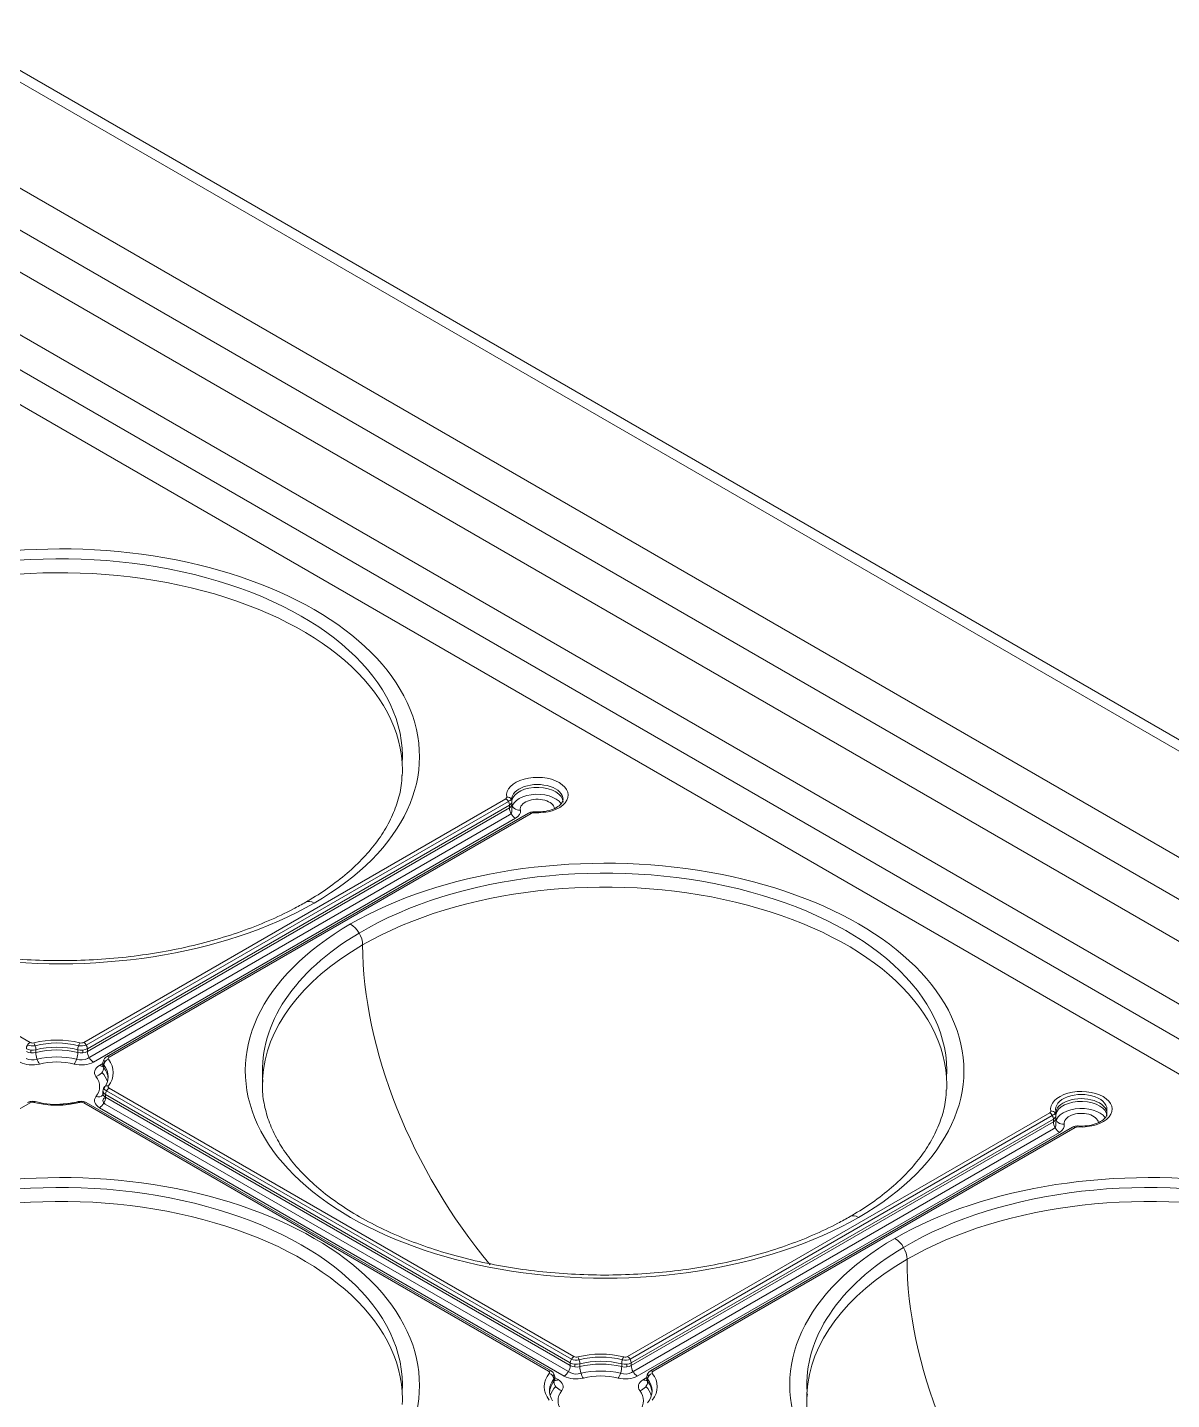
# Model space of a CAD drawing. Header units: millimetres. Extents: x 409 to 2276, y 1039 to 1674.
# Drawn here: x 1084.1 to 1151, y 1366.5 to 1446.6 of the extents above; entities that cross this region are included whole.
import ezdxf

# ---------------------------------------------------------------- set-up
doc = ezdxf.new("R2010")
doc.units = ezdxf.units.MM
doc.layers.add('粗实线层', color=7, linetype='Continuous', lineweight=35)

msp = doc.modelspace()

# ---------------------------------------------------------------- linework, layer by layer
at = {"layer": '粗实线层', "lineweight": 20}
for p, q in [((1178.308, 1389.49), (1079.313, 1446.644)), ((1177.308, 1389.391), (1078.313, 1446.545)), ((1072.937, 1443.442), (1171.932, 1386.287)), ((1170.432, 1384.704), (1071.437, 1441.858)), ((1070.816, 1439.768), (1169.811, 1382.613)), ((1070.816, 1436.093), (1169.811, 1378.939)), ((1169.293, 1377.196), (1070.298, 1434.351)), ((1069.048, 1433.032), (1168.043, 1375.877)), ((1057.084, 1403.011), (1084.254, 1387.325)), ((1087.392, 1387.325), (1112.063, 1401.569)), ((1087.542, 1387.167), (1112.213, 1401.411)), ((1087.605, 1386.958), (1112.276, 1401.201)), ((1087.605, 1386.794), (1112.276, 1401.038)), ((1112.276, 1401.038), (1112.276, 1401.201)), ((1112.422, 1401.242), (1112.422, 1401.406)), ((1087.616, 1386.393), (1112.287, 1400.636)), ((1087.958, 1386.182), (1112.629, 1400.426)), ((1113.398, 1400.726), (1088.727, 1386.483)), ((1113.548, 1400.712), (1088.877, 1386.468)), ((1084.3, 1386.715), (1084.3, 1386.878)), ((1084.599, 1386.735), (1084.599, 1386.898)), ((1087.047, 1386.735), (1087.047, 1386.898)), ((1087.347, 1386.878), (1087.347, 1386.715)), ((1087.605, 1386.794), (1087.605, 1386.958)), ((1088.519, 1386.098), (1088.312, 1385.978)), ((1088.519, 1386.141), (1088.519, 1385.978)), ((1088.562, 1385.86), (1088.562, 1386.023)), ((1088.519, 1384.492), (1088.519, 1384.329)), ((1088.665, 1384.125), (1088.665, 1384.288)), ((1088.665, 1384.288), (1115.835, 1368.602)), ((1088.665, 1384.125), (1115.835, 1368.439)), ((1115.897, 1368.811), (1088.727, 1384.497)), ((1088.877, 1384.656), (1116.047, 1368.969)), ((1084.254, 1383.798), (1057.253, 1368.21)), ((1114.562, 1368.112), (1087.392, 1383.798)), ((1114.712, 1368.127), (1087.542, 1383.813)), ((1088.312, 1383.513), (1115.481, 1367.826)), ((1115.823, 1368.037), (1088.654, 1383.723)), ((1119.185, 1368.969), (1143.856, 1383.213)), ((1144.006, 1383.055), (1119.335, 1368.811)), ((1119.397, 1368.602), (1144.068, 1382.846)), ((1119.397, 1368.439), (1144.068, 1382.683)), ((1144.068, 1382.846), (1144.068, 1382.683)), ((1144.215, 1382.887), (1144.215, 1383.05)), ((1144.08, 1382.281), (1119.409, 1368.037)), ((1119.751, 1367.826), (1144.422, 1382.07)), ((1145.191, 1382.371), (1120.52, 1368.127)), ((1145.341, 1382.356), (1120.67, 1368.112)), ((1115.835, 1368.602), (1115.835, 1368.439)), ((1116.092, 1368.523), (1116.092, 1368.359)), ((1116.392, 1368.543), (1116.392, 1368.379)), ((1118.84, 1368.543), (1118.84, 1368.379)), ((1119.14, 1368.359), (1119.14, 1368.523)), ((1119.397, 1368.602), (1119.397, 1368.439)), ((1114.877, 1367.668), (1114.877, 1367.504)), ((1115.128, 1367.622), (1114.92, 1367.742)), ((1114.921, 1367.622), (1114.921, 1367.786)), ((1120.312, 1367.742), (1120.104, 1367.622)), ((1120.312, 1367.786), (1120.312, 1367.622)), ((1120.355, 1367.668), (1120.355, 1367.504))]:
    msp.add_line(p, q, dxfattribs=at)
for centre, major_axis, ratio, start_param, end_param in [((1086.019, 1404.046), (21, 0), 0.57735, 5.497787, 8.63938), ((1086.019, 1404.046), (20, 0), 0.57735, 6.247741, 8.654079), ((1086.019, 1403.229), (20, 0), 0.57735, 0.000049, 2.356194), ((1086.019, 1404.046), (21, 0), 0.57735, 2.356194, 5.497787), ((1086.019, 1403.229), (20, 0), 0.57735, 6.254666, 6.283234), ((1113.91, 1401.778), (1.8, 0), 0.57735, 4.602122, 9.535045), ((1113.91, 1400.961), (1.5, 0), 0.57735, 0.376748, 3.244875), ((1113.91, 1401.533), (1.5, 0), 0.57735, 6.278931, 9.442013), ((1113.91, 1401.369), (1.5, 0), 0.57735, 0.000061, 3.038356), ((1111.922, 1401.651), (-0.2, 0), 0.57735, 2.356194, 3.251859), ((1112.063, 1401.324), (-0.15, 0.26), 0.57735, 3.926991, 5.497787), ((1112.121, 1401.418), (-0.295, -0.057), 0.811538, 3.429657, 4.558003), ((1111.922, 1401.651), (0.5, 0), 0.57735, 5.328395, 5.911283), ((1111.922, 1401.406), (-0.5, 0), 0.57735, 2.356194, 2.981802), ((1111.922, 1401.242), (-0.5, 0), 0.57735, 2.356194, 3.141581), ((1112.629, 1400.834), (-0.25, 0.433), 0.57735, 0.785398, 2.356194), ((1112.121, 1401.418), (-0.295, -0.057), 0.811538, 2.987206, 3.429657), ((1113.91, 1401.533), (1.5, 0), 0.57735, 3.189659, 3.251859), ((1111.922, 1401.406), (-0.5, 0), 0.57735, 2.981801, 3.14158), ((1112.916, 1401.306), (-0.491, -0.094), 0.811538, 6.128799, 7.699595), ((1113.91, 1400.961), (1, 0), 0.57735, 0.060413, 3.251859), ((1111.922, 1400.834), (0.5, 0), 0.57735, 5.530124, 6.414284), ((1111.922, 1400.834), (-1, 0), 0.57735, 2.356194, 3.251859), ((1113.548, 1400.467), (0.15, -0.26), 0.57735, 2.356194, 3.141591), ((1113.69, 1400.63), (-0.2, 0), 0.57735, 4.602122, 5.497787), ((1113.712, 1400.5), (-0.019, -0.299), 0.08985, 3.130587, 3.759947), ((1117.839, 1385.675), (21, 0), 0.57735, 5.497787, 8.63938), ((1117.839, 1385.675), (20, 0), 0.57735, 6.247741, 8.654079), ((1117.839, 1384.858), (20, 0), 0.57735, 0.000049, 2.356194), ((1100.868, 1394.656), (0.5, -0.866), 0.57735, 2.356194, 3.141617), ((1117.839, 1385.675), (21, 0), 0.57735, 2.356194, 5.497787), ((1117.839, 1385.675), (20, 0), 0.57735, 2.370894, 3.176949), ((1102.989, 1393.431), (-0.5, 0.866), 0.57735, 3.926991, 5.497787), ((1117.839, 1384.858), (20, 0), 0.57735, 2.356194, 3.113073), ((1117.839, 1384.858), (-10, 17.321), 0.57735, 0.785398, 1.86321), ((1084.254, 1387.08), (0.15, 0.26), 0.57735, 0.785398, 2.356194), ((1084.395, 1387.407), (-0.2, 0), 0.57735, 0.785398, 1.990987), ((1085.823, 1385.562), (3.3, 0), 0.57735, 1.150605, 1.990987), ((1084.477, 1387.056), (-0.075, 0.29), 0.333077, 4.053405, 5.624202), ((1085.823, 1385.562), (3, 0), 0.57735, 1.135772, 2.00582), ((1087.169, 1387.056), (0.075, 0.29), 0.333077, 0.658984, 2.22978), ((1087.251, 1387.407), (-0.2, 0), 0.57735, 1.150605, 2.356194), ((1087.392, 1387.08), (-0.15, 0.26), 0.57735, 3.926991, 5.497787), ((1084.395, 1387.162), (-0.5, 0), 0.57735, 0.785398, 1.990987), ((1084.395, 1386.998), (-0.5, 0), 0.57735, 0.785398, 1.990987), ((1084.395, 1387.407), (0.5, 0), 0.57735, 4.096383, 5.044631), ((1085.823, 1385.317), (3, 0), 0.57735, 1.150605, 1.990987), ((1085.823, 1385.154), (3, 0), 0.57735, 1.150605, 1.990987), ((1084.803, 1386.471), (-0.125, 0.484), 0.333077, 0.911813, 2.482609), ((1085.823, 1384.745), (3, 0), 0.57735, 1.175198, 1.966395), ((1086.843, 1386.471), (0.125, 0.484), 0.333077, 3.800576, 5.371373), ((1087.251, 1387.162), (-0.5, 0), 0.57735, 1.150605, 2.356194), ((1087.251, 1386.998), (-0.5, 0), 0.57735, 1.150605, 2.356194), ((1087.251, 1387.407), (0.5, 0), 0.57735, 4.380147, 5.328395), ((1087.958, 1386.59), (-0.25, 0.433), 0.57735, 0.785398, 2.356194), ((1088.877, 1386.223), (0.15, -0.26), 0.57735, 2.356194, 3.14233), ((1084.395, 1386.59), (-1, 0), 0.57735, 0.785398, 1.990987), ((1084.395, 1386.59), (0.5, 0), 0.57735, 3.894654, 5.283755), ((1085.823, 1384.745), (2.5, 0), 0.57735, 1.150605, 1.990987), ((1087.251, 1386.59), (-1, 0), 0.57735, 1.150605, 2.356194), ((1087.251, 1386.59), (0.5, 0), 0.57735, 4.140859, 5.530124), ((1089.019, 1385.57), (-1, 0), 0.57735, 5.497787, 6.703376), ((1088.106, 1385.742), (0.395, 0.306), 0.74547, 4.189123, 5.759919), ((1088.312, 1386.386), (0.25, -0.433), 0.57735, 5.497787, 6.123404), ((1089.019, 1386.141), (-0.5, 0), 0.57735, 6.19863, 6.283171), ((1089.019, 1386.141), (-0.5, 0), 0.57735, 6.283171, 6.703376), ((1089.019, 1385.978), (-0.5, 0), 0.57735, 0.006412, 0.420191), ((1089.019, 1386.386), (0.5, 0), 0.57735, 3.499802, 3.825373), ((1088.836, 1386.094), (0.237, 0.184), 0.74547, 1.04753, 2.618326), ((1085.823, 1385.317), (3, 0), 0.57735, 5.862994, 6.703376), ((1085.823, 1385.154), (3, 0), 0.57735, 0.047153, 0.420191), ((1089.019, 1386.386), (-0.2, 0), 0.57735, 5.497787, 6.703376), ((1085.823, 1385.562), (3.3, 0), 0.57735, 5.862994, 6.703376), ((1085.823, 1384.745), (2.5, 0), 0.57735, 5.862994, 6.703376), ((1085.823, 1384.745), (3, 0), 0.57735, 0.174636, 0.498568), ((1117.839, 1384.858), (20, 0), 0.57735, 3.113073, 3.141642), ((1089.019, 1383.921), (-1, 0), 0.57735, 5.862994, 7.068583), ((1088.106, 1384.565), (0.395, -0.306), 0.74547, 5.235655, 6.289315), ((1088.312, 1383.921), (0.25, 0.433), 0.57735, 3.926991, 5.497787), ((1089.019, 1383.921), (0.5, 0), 0.57735, 2.356479, 3.894654), ((1089.019, 1384.492), (-0.5, 0), 0.57735, 0.000012, 0.080411), ((1089.019, 1384.329), (-0.5, 0), 0.57735, 0.000012, 0.08804), ((1089.019, 1384.492), (-0.5, 0), 0.57735, 0.080411, 0.785398), ((1089.019, 1384.329), (-0.5, 0), 0.57735, 0.08804, 0.785398), ((1089.019, 1384.737), (0.5, 0), 0.57735, 3.493205, 4.096383), ((1088.836, 1384.54), (0.237, -0.184), 0.74547, 2.094063, 3.023042), ((1088.877, 1384.411), (0.15, 0.26), 0.57735, 0.785398, 2.356194), ((1089.019, 1384.737), (-0.2, 0), 0.57735, 5.862994, 7.068583), ((1117.839, 1384.858), (20, 0), 0.57735, 6.254666, 6.283234), ((1145.703, 1383.422), (1.8, 0), 0.57735, 4.602122, 9.535045), ((1145.703, 1383.422), (1.5, 0), 0.57735, 6.141788, 9.566398), ((1145.703, 1383.177), (1.5, 0), 0.57735, 6.278931, 9.442013), ((1084.254, 1383.554), (0.15, -0.26), 0.57735, 2.356194, 3.141591), ((1084.395, 1383.717), (-0.2, 0), 0.57735, 4.292198, 5.497787), ((1084.477, 1383.577), (-0.075, -0.29), 0.333077, 3.126089, 3.800576), ((1085.823, 1385.562), (3.3, 0), 0.57735, 4.292198, 5.13258), ((1087.169, 1383.577), (0.075, -0.29), 0.333077, 2.482609, 3.148234), ((1087.251, 1383.717), (-0.2, 0), 0.57735, 3.926991, 5.13258), ((1087.392, 1383.554), (-0.15, -0.26), 0.57735, 3.141594, 3.926991), ((1143.715, 1383.295), (-0.2, 0), 0.57735, 2.356194, 3.251859), ((1143.914, 1383.063), (-0.295, -0.057), 0.811538, 3.443965, 4.558003), ((1145.703, 1382.605), (1.5, 0), 0.57735, 0.376748, 3.244875), ((1145.703, 1383.014), (1.5, 0), 0.57735, 0.000061, 3.038356), ((1143.856, 1382.968), (-0.15, 0.26), 0.57735, 3.926991, 5.497787), ((1143.715, 1383.295), (0.5, 0), 0.57735, 5.328395, 5.909325), ((1143.715, 1383.05), (-0.5, 0), 0.57735, 2.356194, 2.979031), ((1143.715, 1382.887), (-0.5, 0), 0.57735, 2.356194, 3.141581), ((1144.422, 1382.478), (-0.25, 0.433), 0.57735, 0.785398, 2.356194), ((1143.715, 1382.478), (0.5, 0), 0.57735, 5.530124, 6.414284), ((1143.914, 1383.063), (-0.295, -0.057), 0.811538, 2.987206, 3.443965), ((1143.715, 1383.05), (-0.5, 0), 0.57735, 2.979031, 3.14158), ((1144.709, 1382.95), (-0.491, -0.094), 0.811538, 6.128799, 7.699595), ((1143.715, 1382.478), (-1, 0), 0.57735, 2.356194, 3.251859), ((1145.703, 1382.605), (1, 0), 0.57735, 0.060413, 3.251859), ((1145.341, 1382.111), (0.15, -0.26), 0.57735, 2.356194, 3.141591), ((1145.483, 1382.274), (-0.2, 0), 0.57735, 4.602122, 5.497787), ((1145.505, 1382.144), (-0.019, -0.299), 0.08985, 3.130587, 3.759947), ((1086.019, 1367.304), (21, 0), 0.57735, 5.497787, 8.63938), ((1149.658, 1367.304), (21, 0), 0.57735, 5.497787, 8.63938), ((1086.019, 1367.304), (20, 0), 0.57735, 6.247741, 8.654079), ((1149.658, 1367.304), (20, 0), 0.57735, 6.247741, 8.654079), ((1086.019, 1366.487), (20, 0), 0.57735, 0.000049, 2.356194), ((1149.658, 1366.487), (20, 0), 0.57735, 0.000049, 2.356194), ((1132.688, 1376.285), (0.5, -0.866), 0.57735, 2.356194, 3.141617), ((1086.019, 1367.304), (21, 0), 0.57735, 2.356194, 5.497787), ((1149.658, 1367.304), (21, 0), 0.57735, 2.356194, 5.497787), ((1149.658, 1367.304), (20, 0), 0.57735, 2.370894, 3.176949), ((1134.809, 1375.06), (-0.5, 0.866), 0.57735, 3.926991, 5.497787), ((1149.658, 1366.487), (20, 0), 0.57735, 2.356194, 3.113073), ((1149.658, 1366.487), (-10, 17.321), 0.57735, 0.785398, 1.86321), ((1116.047, 1368.724), (0.15, 0.26), 0.57735, 0.785398, 2.356194), ((1116.188, 1369.051), (-0.2, 0), 0.57735, 0.785398, 1.990987), ((1117.616, 1367.206), (3.3, 0), 0.57735, 1.150605, 1.990987), ((1116.27, 1368.701), (-0.075, 0.29), 0.333077, 4.053405, 5.624202), ((1117.616, 1367.206), (3, 0), 0.57735, 1.135772, 2.00582), ((1118.962, 1368.701), (0.075, 0.29), 0.333077, 0.658984, 2.22978), ((1119.044, 1369.051), (-0.2, 0), 0.57735, 1.150605, 2.356194), ((1119.185, 1368.724), (-0.15, 0.26), 0.57735, 3.926991, 5.497787), ((1114.562, 1367.867), (-0.15, -0.26), 0.57735, 3.140855, 3.926991), ((1114.421, 1368.03), (-0.2, 0), 0.57735, 2.721402, 3.926991), ((1115.481, 1368.235), (0.25, 0.433), 0.57735, 3.926991, 5.497787), ((1116.188, 1368.235), (0.5, 0), 0.57735, 3.894654, 5.283755), ((1116.188, 1368.806), (-0.5, 0), 0.57735, 0.785398, 1.990987), ((1116.188, 1368.643), (-0.5, 0), 0.57735, 0.785398, 1.990987), ((1116.188, 1369.051), (0.5, 0), 0.57735, 4.096383, 5.044631), ((1117.616, 1366.961), (3, 0), 0.57735, 1.150605, 1.990987), ((1117.616, 1366.798), (3, 0), 0.57735, 1.150605, 1.990987), ((1116.596, 1368.116), (-0.125, 0.484), 0.333077, 0.911813, 2.482609), ((1117.616, 1366.39), (3, 0), 0.57735, 1.175198, 1.966395), ((1118.636, 1368.116), (0.125, 0.484), 0.333077, 3.800576, 5.371373), ((1119.044, 1368.235), (0.5, 0), 0.57735, 4.140859, 5.530124), ((1119.044, 1368.806), (-0.5, 0), 0.57735, 1.150605, 2.356194), ((1119.044, 1368.643), (-0.5, 0), 0.57735, 1.150605, 2.356194), ((1119.044, 1369.051), (0.5, 0), 0.57735, 4.380147, 5.328395), ((1119.751, 1368.235), (-0.25, 0.433), 0.57735, 0.785398, 2.356194), ((1120.67, 1367.867), (0.15, -0.26), 0.57735, 2.356194, 3.14233), ((1120.812, 1368.03), (-0.2, 0), 0.57735, 5.497787, 6.703376), ((1117.616, 1367.206), (3.3, 0), 0.57735, 2.721402, 3.561784), ((1117.616, 1366.961), (3, 0), 0.57735, 2.721402, 3.487607), ((1114.603, 1367.738), (-0.237, 0.184), 0.74547, 3.664859, 5.235655), ((1117.616, 1366.798), (3, 0), 0.57735, 2.721402, 3.094439), ((1114.421, 1368.03), (0.5, 0), 0.57735, 5.599215, 5.924976), ((1114.421, 1367.786), (-0.5, 0), 0.57735, 2.721402, 3.141607), ((1114.421, 1367.622), (-0.5, 0), 0.57735, 2.721402, 3.141607), ((1115.334, 1367.387), (-0.395, 0.306), 0.74547, 0.523266, 2.094063), ((1114.421, 1367.786), (-0.5, 0), 0.57735, 3.141604, 3.226335), ((1115.128, 1368.03), (-0.25, -0.433), 0.57735, 0.164516, 0.785398), ((1114.421, 1367.214), (-1, 0), 0.57735, 2.721402, 3.926991), ((1116.188, 1368.235), (-1, 0), 0.57735, 0.785398, 1.990987), ((1117.616, 1366.39), (2.5, 0), 0.57735, 1.150605, 1.990987), ((1119.044, 1368.235), (-1, 0), 0.57735, 1.150605, 2.356194), ((1120.812, 1367.214), (-1, 0), 0.57735, 5.497787, 6.703376), ((1119.899, 1367.387), (0.395, 0.306), 0.74547, 4.189123, 5.759919), ((1120.104, 1368.03), (0.25, -0.433), 0.57735, 5.497787, 6.123404), ((1120.812, 1367.786), (-0.5, 0), 0.57735, 6.19863, 6.283171), ((1120.812, 1367.786), (-0.5, 0), 0.57735, 6.283171, 6.703376), ((1120.812, 1367.622), (-0.5, 0), 0.57735, 0.006412, 0.420191), ((1120.812, 1368.03), (0.5, 0), 0.57735, 3.499802, 3.825373), ((1120.629, 1367.738), (0.237, 0.184), 0.74547, 1.04753, 2.618326), ((1117.616, 1366.961), (3, 0), 0.57735, 5.862994, 6.703376), ((1117.616, 1366.798), (3, 0), 0.57735, 0.047153, 0.420191), ((1117.616, 1367.206), (3.3, 0), 0.57735, 5.862994, 6.703376), ((1086.019, 1366.487), (20, 0), 0.57735, 6.254666, 6.283234), ((1117.616, 1366.39), (3, 0), 0.57735, 2.643025, 2.96562), ((1117.616, 1366.39), (2.5, 0), 0.57735, 2.721402, 3.561784), ((1117.616, 1366.39), (2.5, 0), 0.57735, 5.862994, 6.703376), ((1117.616, 1366.39), (3, 0), 0.57735, 0.174636, 0.498568), ((1149.658, 1366.487), (20, 0), 0.57735, 3.113073, 3.141642)]:
    msp.add_ellipse(centre, major_axis=major_axis, ratio=ratio, start_param=start_param, end_param=end_param, dxfattribs=at)
for points, knots in [([(1100.368, 1395.522), (1100.134, 1395.387), (1099.437, 1395.004), (1098.197, 1394.415), (1096.608, 1393.796), (1094.918, 1393.265), (1093.143, 1392.827), (1091.3, 1392.488), (1089.405, 1392.25), (1087.478, 1392.117), (1085.536, 1392.091), (1083.599, 1392.17), (1081.685, 1392.356), (1079.813, 1392.644), (1078, 1393.034), (1076.264, 1393.519), (1074.622, 1394.095), (1073.089, 1394.755), (1071.68, 1395.492), (1070.407, 1396.296), (1069.282, 1397.16), (1068.313, 1398.072), (1067.508, 1399.023), (1066.871, 1400.004), (1066.402, 1401.008), (1066.113, 1402.032), (1065.999, 1402.873), (1066.032, 1403.373), (1066.049, 1403.526)], [0, 0, 0, 0, 0.020848, 0.060676, 0.100551, 0.140468, 0.180429, 0.220429, 0.260461, 0.300516, 0.340584, 0.380655, 0.420715, 0.460755, 0.500762, 0.540728, 0.580643, 0.620501, 0.660298, 0.700041, 0.739751, 0.77946, 0.81923, 0.859173, 0.899454, 0.940268, 0.981758, 1, 1, 1, 1]), ([(1105.989, 1402.933), (1105.989, 1402.734), (1105.957, 1402.181), (1105.728, 1401.279), (1105.296, 1400.239), (1104.678, 1399.226), (1103.891, 1398.25), (1102.941, 1397.319), (1101.855, 1396.457), (1100.962, 1395.871), (1100.457, 1395.573), (1100.368, 1395.522)], [0, 0, 0, 0, 0.075694, 0.209717, 0.342222, 0.472617, 0.601213, 0.728619, 0.855374, 0.974955, 1, 1, 1, 1]), ([(1115.396, 1401.53), (1115.404, 1401.495), (1115.398, 1401.402), (1115.272, 1401.213), (1114.959, 1400.995), (1114.503, 1400.84), (1114.069, 1400.789), (1113.813, 1400.794), (1113.731, 1400.799)], [0, 0, 0, 0, 0.122915, 0.310316, 0.512754, 0.709916, 0.908145, 1, 1, 1, 1]), ([(1113.733, 1400.798), (1113.704, 1400.8), (1113.645, 1400.799), (1113.555, 1400.787), (1113.471, 1400.763), (1113.421, 1400.74), (1113.398, 1400.726)], [0, 0, 0, 0, 0.241883, 0.493368, 0.748233, 1, 1, 1, 1]), ([(1088.727, 1386.483), (1088.699, 1386.466), (1088.647, 1386.427), (1088.582, 1386.35), (1088.537, 1386.261), (1088.523, 1386.198), (1088.52, 1386.165)], [0, 0, 0, 0, 0.234602, 0.4839, 0.741499, 1, 1, 1, 1]), ([(1088.514, 1385.977), (1088.515, 1385.966), (1088.52, 1385.931), (1088.5, 1385.906), (1088.501, 1385.908)], [0, 0, 0, 0, 0.267048, 1, 1, 1, 1]), ([(1132.188, 1377.151), (1131.954, 1377.016), (1131.257, 1376.633), (1130.017, 1376.044), (1128.428, 1375.425), (1126.738, 1374.894), (1124.963, 1374.456), (1123.119, 1374.117), (1121.225, 1373.879), (1119.298, 1373.746), (1117.356, 1373.719), (1115.419, 1373.799), (1113.505, 1373.984), (1111.632, 1374.273), (1109.82, 1374.662), (1108.084, 1375.148), (1106.442, 1375.724), (1104.909, 1376.384), (1103.5, 1377.121), (1102.227, 1377.925), (1101.102, 1378.788), (1100.133, 1379.7), (1099.328, 1380.651), (1098.691, 1381.633), (1098.222, 1382.637), (1097.933, 1383.661), (1097.819, 1384.502), (1097.851, 1385.002), (1097.869, 1385.154)], [0, 0, 0, 0, 0.020848, 0.060676, 0.100551, 0.140468, 0.180429, 0.220429, 0.260461, 0.300516, 0.340584, 0.380655, 0.420715, 0.460755, 0.500762, 0.540728, 0.580643, 0.620501, 0.660298, 0.700041, 0.739751, 0.77946, 0.81923, 0.859173, 0.899454, 0.940268, 0.981758, 1, 1, 1, 1]), ([(1088.617, 1384.743), (1088.6, 1384.724), (1088.57, 1384.684), (1088.538, 1384.617), (1088.52, 1384.543), (1088.519, 1384.493), (1088.521, 1384.468)], [0, 0, 0, 0, 0.241652, 0.490352, 0.74393, 1, 1, 1, 1]), ([(1137.808, 1384.562), (1137.809, 1384.362), (1137.777, 1383.81), (1137.548, 1382.908), (1137.115, 1381.868), (1136.498, 1380.854), (1135.711, 1379.879), (1134.761, 1378.948), (1133.675, 1378.085), (1132.782, 1377.5), (1132.276, 1377.202), (1132.188, 1377.151)], [0, 0, 0, 0, 0.075694, 0.209717, 0.342222, 0.472617, 0.601213, 0.728619, 0.855374, 0.974955, 1, 1, 1, 1]), ([(1084.557, 1383.866), (1084.52, 1383.875), (1084.444, 1383.887), (1084.321, 1383.884), (1084.202, 1383.86), (1084.135, 1383.831), (1084.104, 1383.813)], [0, 0, 0, 0, 0.246432, 0.495268, 0.746471, 1, 1, 1, 1]), ([(1086.041, 1383.719), (1086.026, 1383.717), (1085.765, 1383.69), (1085.243, 1383.733), (1084.778, 1383.81), (1084.552, 1383.868)], [0, 0, 0, 0, 0.029748, 0.521801, 1, 1, 1, 1]), ([(1087.542, 1383.813), (1087.511, 1383.831), (1087.445, 1383.86), (1087.326, 1383.884), (1087.202, 1383.887), (1087.126, 1383.875), (1087.089, 1383.866)], [0, 0, 0, 0, 0.253529, 0.504732, 0.753568, 1, 1, 1, 1]), ([(1147.189, 1383.174), (1147.197, 1383.139), (1147.19, 1383.046), (1147.065, 1382.857), (1146.752, 1382.64), (1146.296, 1382.485), (1145.862, 1382.433), (1145.606, 1382.438), (1145.524, 1382.443)], [0, 0, 0, 0, 0.122946, 0.31034, 0.512771, 0.709927, 0.908148, 1, 1, 1, 1]), ([(1145.526, 1382.443), (1145.496, 1382.444), (1145.437, 1382.444), (1145.348, 1382.431), (1145.264, 1382.407), (1145.214, 1382.384), (1145.191, 1382.371)], [0, 0, 0, 0, 0.245233, 0.493688, 0.7453, 1, 1, 1, 1]), ([(1114.919, 1367.81), (1114.916, 1367.842), (1114.903, 1367.905), (1114.858, 1367.995), (1114.792, 1368.072), (1114.74, 1368.11), (1114.712, 1368.127)], [0, 0, 0, 0, 0.258501, 0.5161, 0.765398, 1, 1, 1, 1]), ([(1120.52, 1368.127), (1120.492, 1368.11), (1120.44, 1368.072), (1120.374, 1367.995), (1120.329, 1367.905), (1120.316, 1367.842), (1120.313, 1367.81)], [0, 0, 0, 0, 0.234602, 0.4839, 0.741499, 1, 1, 1, 1]), ([(1114.939, 1367.551), (1114.938, 1367.551), (1114.935, 1367.556), (1114.919, 1367.589), (1114.922, 1367.606), (1114.923, 1367.609)], [0, 0, 0, 0, 0.197458, 0.906905, 1, 1, 1, 1]), ([(1120.307, 1367.621), (1120.308, 1367.611), (1120.313, 1367.576), (1120.293, 1367.551), (1120.294, 1367.552)], [0, 0, 0, 0, 0.267048, 1, 1, 1, 1]), ([(1100.368, 1358.78), (1100.134, 1358.645), (1099.437, 1358.262), (1098.197, 1357.673), (1096.608, 1357.054), (1094.918, 1356.523), (1093.143, 1356.085), (1091.3, 1355.746), (1089.405, 1355.508), (1087.478, 1355.375), (1085.536, 1355.348), (1083.599, 1355.428), (1081.685, 1355.613), (1079.813, 1355.902), (1078, 1356.291), (1076.264, 1356.777), (1074.622, 1357.353), (1073.089, 1358.013), (1071.68, 1358.749), (1070.407, 1359.554), (1069.282, 1360.417), (1068.313, 1361.329), (1067.508, 1362.28), (1066.871, 1363.261), (1066.402, 1364.266), (1066.113, 1365.29), (1065.999, 1366.131), (1066.032, 1366.631), (1066.049, 1366.783)], [0, 0, 0, 0, 0.020848, 0.060676, 0.100551, 0.140468, 0.180429, 0.220429, 0.260461, 0.300516, 0.340584, 0.380655, 0.420715, 0.460755, 0.500762, 0.540728, 0.580643, 0.620501, 0.660298, 0.700041, 0.739751, 0.77946, 0.81923, 0.859173, 0.899454, 0.940268, 0.981758, 1, 1, 1, 1]), ([(1164.008, 1358.78), (1163.774, 1358.645), (1163.076, 1358.262), (1161.837, 1357.673), (1160.248, 1357.054), (1158.558, 1356.523), (1156.783, 1356.085), (1154.939, 1355.746), (1153.045, 1355.508), (1151.117, 1355.375), (1149.176, 1355.348), (1147.239, 1355.428), (1145.325, 1355.613), (1143.452, 1355.902), (1141.639, 1356.291), (1139.904, 1356.777), (1138.262, 1357.353), (1136.729, 1358.013), (1135.32, 1358.749), (1134.047, 1359.554), (1132.922, 1360.417), (1131.953, 1361.329), (1131.148, 1362.28), (1130.51, 1363.261), (1130.042, 1364.266), (1129.753, 1365.29), (1129.639, 1366.131), (1129.671, 1366.631), (1129.689, 1366.783)], [0, 0, 0, 0, 0.020848, 0.060676, 0.100551, 0.140468, 0.180429, 0.220429, 0.260461, 0.300516, 0.340584, 0.380655, 0.420715, 0.460755, 0.500762, 0.540728, 0.580643, 0.620501, 0.660298, 0.700041, 0.739751, 0.77946, 0.81923, 0.859173, 0.899454, 0.940268, 0.981758, 1, 1, 1, 1])]:
    msp.add_open_spline(points, degree=3, knots=knots, dxfattribs=at)
for points, degree in [([(1112.415, 1401.358), (1112.427, 1401.452), (1112.39, 1401.541)], 2), ([(1088.516, 1384.343), (1088.502, 1384.262)], 1), ([(1087.094, 1383.868), (1086.596, 1383.738), (1086.041, 1383.719)], 2), ([(1144.208, 1383.002), (1144.219, 1383.099), (1144.181, 1383.189)], 2)]:
    msp.add_open_spline(points, degree=degree, dxfattribs=at)

doc.saveas('drawing.dxf')
